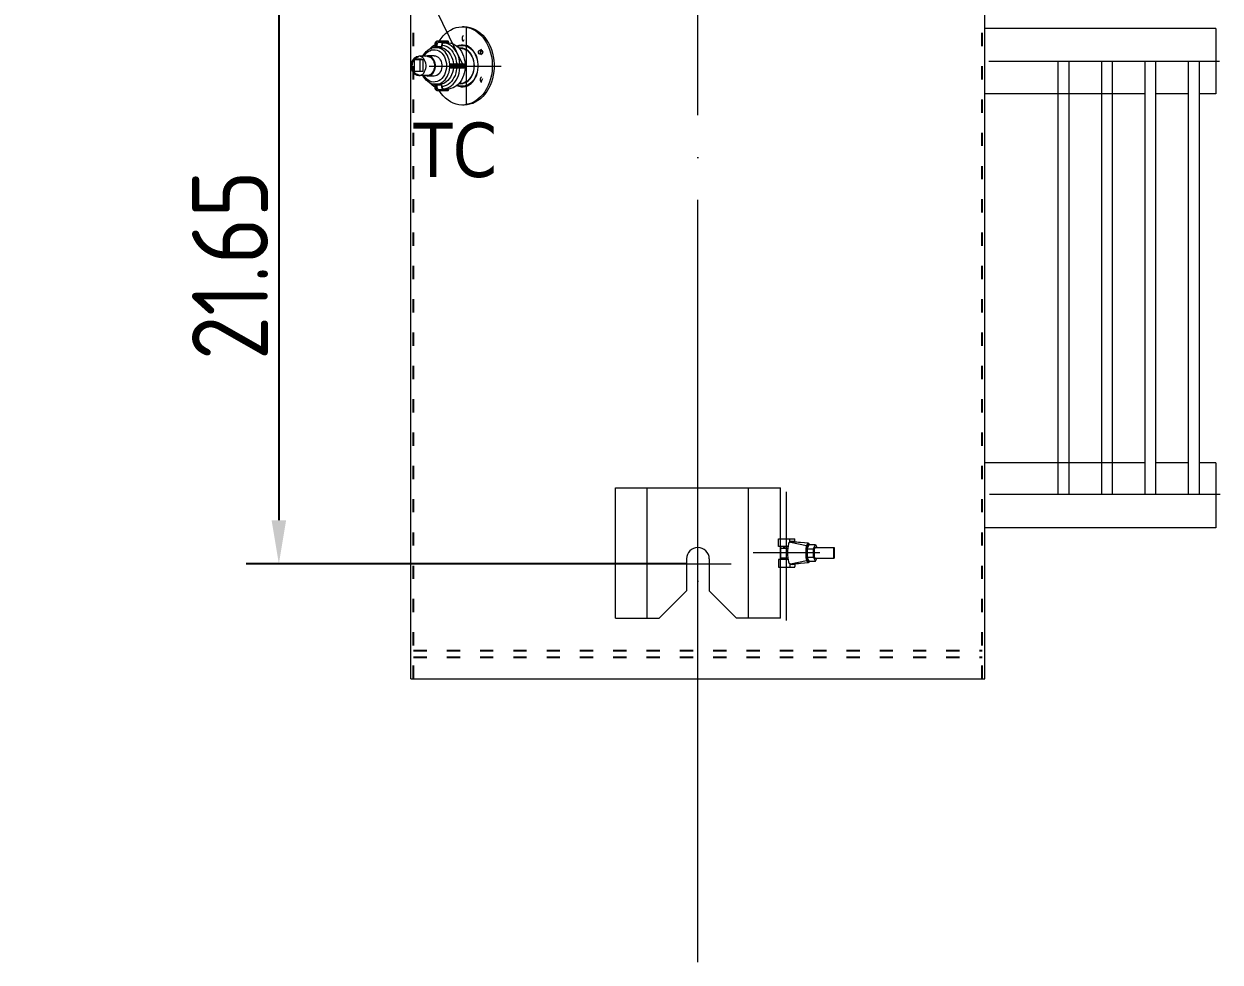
# Model space of a CAD drawing. Header units: millimetres. Extents: x 104833 to 218395, y -330386 to -125668.
# Drawn here: x 106715 to 107817, y -127937 to -127073 of the extents above; entities that cross this region are included whole.
import ezdxf

# ---------------------------------------------------------------- set-up
doc = ezdxf.new("R2010")
doc.units = ezdxf.units.MM
doc.header["$LTSCALE"] = 13
for name, pattern in [('1 实线', [0]), ('ACAD_ISO03W100', [1.18, 0.47, -0.71]), ('ACAD_ISO04W100', [30, 24, -3, 0, -3]), ('CENTER', [50.8, 31.75, -6.35, 6.35, -6.35])]:
    doc.linetypes.add(name, pattern=pattern)
doc.layers.get('0').update_dxf_attribs({"color": 1, "linetype": 'CENTER'})
for name, color, linetype in [('CORE', 5, 'Continuous'), ('PDF_Visible (ANSI)', 7, 'Continuous'), ('PDF_Visible Narrow (ANSI)', 7, 'Continuous'), ('粗实线', 4, 'Continuous')]:
    doc.layers.add(name, color=color, linetype=linetype)
doc.layers.add('标注、文本', color=3, linetype='Continuous', lineweight=25)
doc.layers.add('铁心', color=3, linetype='Continuous', lineweight=0)
doc.styles.get("Standard").update_dxf_attribs({"font": 'gbenor.shx', "bigfont": 'gbcbig.shx'})
doc.styles.add('Tahoma$001', font='tahoma.ttf', dxfattribs={"height": 2.159784})
doc.dimstyles.new('1-15', dxfattribs={"dimscale": 20, "dimtxt": 3.5, "dimasz": 2, "dimexe": 1.5, "dimexo": 0.5, "dimgap": 0.5, "dimtad": 1, "dimtoh": 1, "dimdec": 1, "dimdsep": 46, "dimtxsty": 'Standard', "dimcen": 2.5, "dimclrd": 3, "dimclre": 3, "dimclrt": 3, "dimadec": 0, "dimazin": 2, "dimtfac": 1, "dimtdec": 1, "dimtmove": 0, "dimatfit": 2, "dimfxl": 1, "dimarcsym": 0})

# ---------------------------------------------------------------- blocks, each defined once
blk = doc.blocks.new('*D523')
at = {"layer": 'Defpoints', "color": 0, "transparency": 16777216}
for p in [(107335.9, -127020.3), (106949.9, -127570.3), (107335.9, -127570.3)]:
    blk.add_point(p, dxfattribs=at)
at = {"layer": '标注、文本', "color": 3, "lineweight": -2, "transparency": 16777216}
for p, q in [((107325.9, -127020.3), (106919.9, -127020.3)), ((106949.9, -127060.3), (106949.9, -127530.3)), ((107325.9, -127570.3), (106919.9, -127570.3))]:
    blk.add_line(p, q, dxfattribs=at)
at = {"layer": '标注、文本', "color": 3, "transparency": 16777216}
for points in [[(106943.2, -127060.3), (106956.6, -127060.3), (106949.9, -127020.3)], [(106943.2, -127530.3), (106956.6, -127530.3), (106949.9, -127570.3)]]:
    blk.add_solid(points, dxfattribs=at)
at = {"layer": '标注、文本', "color": 3, "transparency": 16777216, "insert": (106904.9, -127295.3), "char_height": 70, "attachment_point": 5, "rotation": 90}
blk.add_mtext('21.65', dxfattribs=at)

msp = doc.modelspace()

# ---------------------------------------------------------------- linework, layer by layer
at = {"color": 7, "linetype": '1 实线', "lineweight": 0}
for p, q in [((107071.39, -127676.33), (107071.39, -126947.2)), ((107600.39, -127676.33), (107600.39, -126947.2)), ((107812.89, -127077.35), (107600.39, -127077.35)), ((107812.89, -127077.35), (107812.89, -127137.35)), ((107667.89, -127506.54), (107667.89, -127107.55)), ((107677.89, -127107.55), (107667.89, -127107.55)), ((107677.89, -127506.54), (107677.89, -127107.55)), ((107707.89, -127506.54), (107707.89, -127107.55)), ((107717.89, -127107.55), (107707.89, -127107.55)), ((107717.89, -127506.54), (107717.89, -127107.55)), ((107747.89, -127506.54), (107747.89, -127107.55)), ((107757.89, -127107.55), (107747.89, -127107.55)), ((107757.89, -127506.54), (107757.89, -127107.55)), ((107787.89, -127506.54), (107787.89, -127107.55)), ((107797.89, -127107.55), (107787.89, -127107.55)), ((107797.89, -127506.54), (107797.89, -127107.55)), ((107747.89, -127137.35), (107600.39, -127137.35)), ((107787.89, -127137.35), (107757.89, -127137.35)), ((107812.89, -127137.35), (107797.89, -127137.35)), ((107747.89, -127477.35), (107600.39, -127477.35)), ((107787.89, -127477.35), (107757.89, -127477.35)), ((107812.89, -127477.35), (107797.89, -127477.35)), ((107812.89, -127477.35), (107812.89, -127537.35)), ((107259.88, -127500.33), (107411.89, -127500.33)), ((107259.88, -127620.33), (107259.88, -127500.33)), ((107289.21, -127620.33), (107289.21, -127500.33)), ((107382.56, -127620.33), (107382.56, -127500.33)), ((107411.89, -127620.33), (107411.89, -127500.33)), ((107677.89, -127506.54), (107667.89, -127506.54)), ((107717.89, -127506.54), (107707.89, -127506.54)), ((107757.89, -127506.54), (107747.89, -127506.54)), ((107797.89, -127506.54), (107787.89, -127506.54)), ((107812.89, -127537.35), (107600.39, -127537.35)), ((107325.39, -127565.83), (107325.39, -127595.33)), ((107346.39, -127565.83), (107346.39, -127595.33)), ((107300.39, -127620.33), (107325.39, -127595.33)), ((107371.39, -127620.33), (107346.39, -127595.33)), ((107259.88, -127620.33), (107300.39, -127620.33)), ((107259.88, -127620.33), (107300.39, -127620.33)), ((107411.89, -127620.33), (107371.39, -127620.33)), ((107411.89, -127620.33), (107371.39, -127620.33)), ((107071.39, -127676.33), (107600.39, -127676.33))]:
    msp.add_line(p, q, dxfattribs=at)
msp.add_arc((107335.89, -127565.83), 10.5, 0, 180, dxfattribs=at)
at = {"layer": 'CORE', "color": 0, "linetype": 'ByBlock'}
msp.add_line((107461.58, -127565.17), (107461.58, -127555.48), dxfattribs=at)
at = {"layer": 'PDF_Visible (ANSI)', "lineweight": 13}
for points in [[(107097.62, -127088.9), (107099.4, -127086.36), (107101.3, -127083.94), (107103.46, -127081.91), (107105.75, -127080.01), (107108.16, -127078.61), (107110.57, -127077.34), (107113.11, -127076.45), (107115.78, -127075.94), (107118.45, -127075.69), (107121.11, -127075.82), (107123.78, -127076.2), (107126.32, -127076.96), (107128.86, -127078.1), (107131.27, -127079.5), (107133.56, -127081.15), (107135.72, -127083.06), (107137.75, -127085.34), (107139.66, -127087.88), (107141.31, -127090.55), (107142.7, -127093.47), (107143.97, -127096.52), (107144.99, -127099.69), (107145.75, -127103.12), (107146.26, -127106.42), (107146.51, -127109.98), (107146.51, -127113.41), (107146.26, -127116.84), (107145.75, -127120.27), (107144.99, -127123.57), (107143.97, -127126.74), (107142.7, -127129.79), (107141.31, -127132.71), (107139.66, -127135.51), (107137.75, -127137.92), (107135.72, -127140.21), (107133.56, -127142.11), (107131.27, -127143.89), (107128.86, -127145.29), (107126.32, -127146.3), (107123.78, -127147.06), (107121.11, -127147.57), (107118.45, -127147.7), (107115.78, -127147.44), (107113.11, -127146.81), (107110.57, -127145.92), (107108.16, -127144.78), (107105.75, -127143.25), (107103.46, -127141.48), (107101.3, -127139.32), (107099.4, -127137.03), (107097.62, -127134.49)], [(107120.61, -127075.69), (107123.27, -127075.82), (107125.94, -127076.32), (107128.48, -127077.09), (107130.89, -127078.23), (107133.31, -127079.63), (107135.59, -127081.4), (107137.75, -127083.31), (107139.66, -127085.6), (107141.56, -127088.14), (107143.09, -127090.8), (107144.61, -127093.6), (107145.75, -127096.64), (107146.77, -127099.82), (107147.4, -127103.12), (107147.91, -127106.55), (107148.17, -127109.98), (107148.17, -127113.41), (107147.91, -127116.84), (107147.4, -127120.14), (107146.77, -127123.44), (107145.75, -127126.62), (107144.61, -127129.66), (107143.09, -127132.59), (107141.56, -127135.25), (107139.66, -127137.67), (107137.75, -127139.95), (107135.59, -127141.98), (107133.31, -127143.63), (107130.89, -127145.03), (107128.48, -127146.17), (107125.94, -127147.06), (107123.27, -127147.44), (107120.61, -127147.7), (107118.96, -127147.7)], [(107120.61, -127075.69), (107118.96, -127075.69)], [(107095.84, -127088.9), (107095.33, -127088.9), (107094.83, -127089.15), (107094.44, -127089.53), (107094.06, -127089.91), (107093.94, -127090.29), (107093.68, -127090.8), (107093.68, -127091.31), (107093.56, -127091.82)], [(107093.56, -127091.82), (107093.56, -127094.23)], [(107096.6, -127088.9), (107095.84, -127088.9)], [(107106.26, -127089.79), (107106.13, -127089.28), (107105.87, -127089.02), (107105.62, -127088.9), (107096.6, -127088.9)], [(107106.26, -127089.91), (107106.26, -127089.79)], [(107106.51, -127090.42), (107106.38, -127090.29), (107106.26, -127089.91)], [(107106.51, -127090.42), (107108.41, -127090.68), (107110.32, -127091.44), (107112.1, -127092.33), (107113.75, -127093.47), (107115.4, -127094.87), (107116.8, -127096.52), (107118.07, -127098.42), (107119.21, -127100.45), (107120.1, -127102.74), (107120.73, -127105.03), (107121.24, -127107.44), (107121.5, -127109.98)], [(107119.84, -127083.94), (107119.21, -127084.45), (107118.83, -127085.09), (107118.7, -127085.85), (107118.7, -127086.74), (107118.83, -127087.63), (107119.21, -127088.26), (107119.84, -127088.77)], [(107120.61, -127087.88), (107119.21, -127088.26)], [(107078.82, -127120.52), (107078.06, -127120.52), (107077.43, -127120.39), (107076.79, -127120.14), (107076.03, -127119.89), (107075.52, -127119.5), (107074.89, -127119), (107074.38, -127118.49), (107073.87, -127117.85), (107072.98, -127116.58), (107072.35, -127115.06), (107071.97, -127113.41), (107071.84, -127111.63), (107071.97, -127109.98), (107072.35, -127108.33), (107072.98, -127106.8), (107073.36, -127106.04), (107073.87, -127105.41), (107074.38, -127104.9), (107074.89, -127104.26), (107075.52, -127103.88), (107076.03, -127103.5), (107076.79, -127103.12), (107077.43, -127102.99), (107078.06, -127102.87), (107078.82, -127102.74)], [(107086.44, -127102.74), (107078.82, -127102.74)], [(107082.63, -127102.74), (107083.52, -127101.22), (107084.54, -127099.69), (107085.68, -127098.3), (107087.08, -127097.15), (107088.48, -127096.26), (107090, -127095.5), (107091.52, -127094.87), (107093.17, -127094.61)], [(107084.79, -127102.74), (107085.81, -127102.49), (107086.95, -127102.36)], [(107092.92, -127102.36), (107094.19, -127102.49), (107095.46, -127102.99), (107096.6, -127103.76), (107097.75, -127104.77), (107098.64, -127106.04), (107099.27, -127107.44), (107099.78, -127109.09), (107100.03, -127110.74), (107100.03, -127112.52), (107099.78, -127114.17), (107099.27, -127115.82), (107098.64, -127117.22), (107097.75, -127118.62), (107096.6, -127119.63), (107095.46, -127120.39), (107094.19, -127120.77), (107092.92, -127121.03), (107086.95, -127121.03)], [(107092.92, -127102.36), (107086.95, -127102.36)], [(107089.11, -127095.88), (107090.13, -127094.74), (107091.14, -127093.85), (107092.41, -127092.96), (107093.56, -127092.2)], [(107093.56, -127094.23), (107093.56, -127094.49), (107093.43, -127094.61), (107093.3, -127094.61), (107093.17, -127094.61)], [(107117.05, -127095.37), (107115.78, -127095.37)], [(107136.61, -127096.52), (107136.1, -127097.03), (107135.59, -127097.79), (107135.47, -127098.55), (107135.47, -127099.44), (107135.59, -127100.2), (107136.1, -127100.96), (107136.61, -127101.47)], [(107078.57, -127103.76), (107077.43, -127103.88), (107076.28, -127104.39), (107075.27, -127105.03), (107074.25, -127106.04), (107073.49, -127107.31), (107072.98, -127108.58), (107072.6, -127110.11), (107072.47, -127111.63), (107072.6, -127113.15), (107072.98, -127114.68), (107073.49, -127116.08), (107074.25, -127117.22), (107075.27, -127118.23), (107076.28, -127119), (107077.43, -127119.38), (107078.57, -127119.63)], [(107076.03, -127106.17), (107074.51, -127106.17)], [(107074.51, -127106.17), (107074.51, -127116.58), (107082.89, -127116.58), (107082.89, -127106.17)], [(107076.03, -127105.03), (107081.24, -127105.03)], [(107080.22, -127105.03), (107080.22, -127106.17), (107076.03, -127106.17), (107076.03, -127105.03)], [(107079.84, -127106.17), (107079.84, -127116.58)], [(107081.24, -127105.03), (107081.24, -127106.17), (107080.22, -127106.17)], [(107082.89, -127106.17), (107081.24, -127106.17)], [(107121.5, -127113.41), (107121.24, -127115.82), (107120.73, -127118.23), (107120.1, -127120.65), (107119.21, -127122.81), (107118.07, -127124.84), (107116.8, -127126.74), (107115.4, -127128.39), (107113.75, -127129.79), (107112.1, -127131.06), (107110.32, -127131.95), (107108.41, -127132.59), (107106.51, -127132.97)], [(107109.94, -127110.36), (107108.16, -127110.36)], [(107108.16, -127113.03), (107109.94, -127113.03), (107112.99, -127113.03), (107122, -127113.03)], [(107109.94, -127110.36), (107112.99, -127110.36)], [(107122.64, -127111.12), (107122.64, -127110.74), (107122.38, -127110.49), (107122, -127110.36), (107112.99, -127110.36)], [(107121.88, -127110.36), (107121.62, -127110.23), (107121.5, -127109.98)], [(107121.5, -127113.41), (107121.62, -127113.15), (107121.88, -127113.03)], [(107122, -127113.03), (107122.38, -127112.9), (107122.64, -127112.52), (107122.64, -127112.14)], [(107122.64, -127112.14), (107122.64, -127111.12)], [(107086.44, -127120.52), (107078.82, -127120.52)], [(107093.17, -127128.65), (107091.52, -127128.39), (107090, -127127.89), (107088.48, -127127.12), (107087.08, -127126.11), (107085.68, -127124.97), (107084.54, -127123.7), (107083.52, -127122.17), (107082.63, -127120.52)], [(107086.95, -127121.03), (107085.81, -127120.9), (107084.79, -127120.52)], [(107136.61, -127121.92), (107136.1, -127122.43), (107135.59, -127123.06), (107135.47, -127123.82), (107135.47, -127124.71), (107135.59, -127125.6), (107136.1, -127126.24), (107136.61, -127126.74)], [(107093.56, -127131.19), (107092.41, -127130.43), (107091.14, -127129.54), (107090.13, -127128.52), (107089.11, -127127.51)], [(107093.56, -127129.03), (107093.56, -127128.9), (107093.43, -127128.78), (107093.3, -127128.65), (107093.17, -127128.65)], [(107093.56, -127129.03), (107093.56, -127131.44), (107093.56, -127131.95), (107093.68, -127132.46), (107093.94, -127132.97), (107094.06, -127133.47), (107094.44, -127133.86), (107094.83, -127134.11), (107095.33, -127134.36), (107095.84, -127134.49)], [(107095.84, -127134.49), (107096.6, -127134.49), (107105.62, -127134.49)], [(107105.62, -127134.49), (107105.87, -127134.36), (107106.13, -127133.98), (107106.26, -127133.6)], [(107106.26, -127133.35), (107106.38, -127133.09), (107106.51, -127132.97)], [(107106.26, -127133.6), (107106.26, -127133.35)], [(107117.05, -127128.01), (107115.78, -127128.01)], [(107410.02, -127554.39), (107410.02, -127547.2), (107420.49, -127547.2)], [(107419.08, -127554.39), (107410.02, -127554.39)], [(107411.89, -127554.39), (107411.89, -127566.27)], [(107412.05, -127555.8), (107412.05, -127554.39)], [(107415.18, -127555.8), (107415.18, -127554.39)], [(107415.64, -127555.8), (107415.64, -127554.39)], [(107417.21, -127555.8), (107417.21, -127554.39)], [(107420.02, -127570.17), (107419.55, -127568.61), (107419.24, -127566.73), (107418.93, -127564.7), (107418.77, -127562.52), (107418.77, -127560.33), (107418.77, -127558.14), (107418.93, -127555.95), (107419.24, -127553.92), (107419.55, -127552.05), (107420.02, -127550.48)], [(107420.02, -127550.48), (107420.49, -127550.64)], [(107420.8, -127549.55), (107420.49, -127550.64), (107420.49, -127547.2), (107425.18, -127547.2)], [(107421.11, -127550.33), (107420.96, -127550.17), (107420.8, -127550.02), (107420.8, -127549.55)], [(107421.11, -127550.33), (107436.11, -127553.45), (107435.8, -127554.55), (107435.49, -127556.11), (107435.33, -127557.67), (107435.33, -127559.39), (107435.33, -127561.27), (107435.33, -127562.98), (107435.49, -127564.55), (107435.8, -127566.11), (107436.11, -127567.36)], [(107424.55, -127549.55), (107424.71, -127549.86), (107424.86, -127550.02), (107425.02, -127550.17), (107425.33, -127550.33)], [(107425.33, -127547.67), (107425.33, -127547.36), (107425.18, -127547.2)], [(107437.68, -127551.42), (107434.08, -127551.11), (107430.49, -127550.8), (107428.61, -127550.64), (107427.05, -127550.48), (107426.27, -127550.48), (107425.64, -127550.33), (107425.18, -127550.33), (107425.18, -127550.33)], [(107425.33, -127550.33), (107425.33, -127547.67)], [(107425.49, -127550.33), (107425.33, -127550.33)], [(107437.52, -127552.52), (107437.05, -127552.67), (107436.74, -127553.3), (107436.27, -127554.23), (107435.96, -127555.48), (107435.8, -127556.89), (107435.64, -127558.61), (107435.49, -127560.33), (107435.64, -127562.05), (107435.8, -127563.77), (107435.96, -127565.17), (107436.27, -127566.42), (107436.74, -127567.36), (107437.05, -127567.98), (107437.52, -127568.14), (107438.14, -127568.14)], [(107438.77, -127552.67), (107438.3, -127551.89), (107437.83, -127551.58), (107437.36, -127551.42), (107436.89, -127551.73), (107436.58, -127552.36), (107436.11, -127553.45)], [(107438.61, -127567.98), (107438.14, -127568.14), (107437.68, -127567.98), (107437.21, -127567.52), (107436.89, -127566.58), (107436.58, -127565.33), (107436.27, -127563.77), (107436.11, -127562.05), (107436.11, -127560.33), (107436.11, -127558.61), (107436.27, -127556.89), (107436.58, -127555.33), (107436.89, -127554.08), (107437.21, -127553.14), (107437.68, -127552.67), (107438.14, -127552.52), (107438.61, -127552.67)], [(107438.3, -127552.67), (107437.99, -127552.83), (107437.52, -127553.3), (107437.21, -127554.08), (107436.89, -127555.17), (107436.58, -127556.42), (107436.43, -127557.98), (107436.43, -127559.55), (107436.43, -127561.11), (107436.43, -127562.67), (107436.58, -127564.23), (107436.89, -127565.48), (107437.21, -127566.58), (107437.52, -127567.36), (107437.99, -127567.83), (107438.3, -127567.98)], [(107436.58, -127556.42), (107438.3, -127552.67), (107444.24, -127552.67), (107445.33, -127555.48)], [(107436.58, -127564.23), (107436.58, -127556.42), (107442.52, -127556.42), (107444.24, -127552.67)], [(107437.52, -127552.52), (107438.14, -127552.52)], [(107412.05, -127555.8), (107419.08, -127555.8)], [(107412.05, -127564.86), (107412.05, -127566.27)], [(107412.05, -127564.86), (107419.08, -127564.86)], [(107415.18, -127564.86), (107415.18, -127566.27)], [(107415.64, -127564.86), (107415.64, -127566.27)], [(107417.21, -127564.86), (107417.21, -127566.27)], [(107438.3, -127567.98), (107436.58, -127564.23), (107442.52, -127564.23), (107442.52, -127556.42)], [(107438.3, -127567.98), (107444.24, -127567.98), (107445.33, -127565.17)], [(107444.24, -127567.98), (107442.52, -127564.23)], [(107444.24, -127555.48), (107443.77, -127555.64), (107443.46, -127556.27), (107443.14, -127557.2), (107442.99, -127558.3), (107442.99, -127559.7), (107442.99, -127560.95), (107442.99, -127562.36), (107443.14, -127563.61), (107443.46, -127564.39), (107443.77, -127565.02), (107444.24, -127565.17), (107461.58, -127565.17)], [(107444.24, -127555.48), (107461.58, -127555.48)], [(107419.08, -127566.27), (107410.02, -127566.27), (107410.02, -127573.45)], [(107410.02, -127573.45), (107420.49, -127573.45)], [(107420.49, -127570.02), (107420.02, -127570.17)], [(107420.8, -127571.11), (107420.49, -127570.02)], [(107420.49, -127570.02), (107420.49, -127573.45), (107425.18, -127573.45)], [(107420.8, -127571.11), (107420.8, -127570.95), (107420.8, -127570.64), (107420.96, -127570.48), (107421.11, -127570.33)], [(107421.11, -127570.33), (107436.11, -127567.36)], [(107425.33, -127570.33), (107425.02, -127570.48), (107424.86, -127570.64), (107424.55, -127571.11)], [(107425.18, -127570.33), (107425.64, -127570.33), (107426.27, -127570.17), (107427.05, -127570.17), (107428.61, -127570.02), (107430.49, -127569.86), (107434.08, -127569.55), (107437.68, -127569.23)], [(107425.18, -127573.45), (107425.33, -127573.3), (107425.33, -127572.98)], [(107425.33, -127570.33), (107425.33, -127572.98)], [(107425.33, -127570.33), (107425.49, -127570.33)], [(107436.11, -127567.36), (107436.58, -127568.3), (107436.89, -127568.92), (107437.36, -127569.23), (107437.83, -127569.23), (107438.3, -127568.77), (107438.77, -127567.98)]]:
    msp.add_lwpolyline(points, dxfattribs=at)
msp.add_circle((107135.72, -127098.99), 2.03, dxfattribs=at)
at = {"layer": 'PDF_Visible Narrow (ANSI)', "lineweight": 13}
for points in [[(107093.56, -127091.82), (107093.94, -127091.82)], [(107093.94, -127094.23), (107093.94, -127091.82), (107093.94, -127090.93), (107094.32, -127090.17), (107094.7, -127089.41), (107095.21, -127089.02), (107095.84, -127088.9)], [(107093.94, -127091.82), (107094.57, -127091.82)], [(107097.24, -127089.79), (107097.11, -127089.28), (107096.86, -127089.02), (107096.6, -127088.9), (107095.97, -127089.02), (107095.46, -127089.41), (107094.95, -127090.17), (107094.7, -127090.93), (107094.57, -127091.82)], [(107095.84, -127094.23), (107095.84, -127091.82), (107094.57, -127091.82), (107094.57, -127094.23)], [(107095.84, -127091.82), (107095.97, -127091.06), (107096.22, -127090.29), (107096.73, -127089.91), (107097.24, -127089.79)], [(107097.24, -127089.79), (107106.26, -127089.79)], [(107101.43, -127089.91), (107101.18, -127090.04), (107100.79, -127090.17), (107100.54, -127090.42), (107100.29, -127090.68), (107100.03, -127091.06), (107099.91, -127091.56), (107099.91, -127092.07), (107099.78, -127092.58), (107099.78, -127093.22), (107099.52, -127093.72), (107099.14, -127094.1), (107098.76, -127094.23), (107098.76, -127094.49), (107099.02, -127094.61)], [(107099.02, -127094.61), (107099.52, -127094.49), (107100.03, -127094.1), (107100.29, -127093.34), (107100.41, -127092.58), (107100.54, -127091.69), (107100.79, -127091.06), (107101.18, -127090.55), (107101.81, -127090.42), (107106.51, -127090.42)], [(107101.43, -127089.91), (107101.56, -127090.29), (107101.81, -127090.42)], [(107106.26, -127089.91), (107101.43, -127089.91)], [(107116.67, -127109.98), (107116.42, -127107.44), (107115.91, -127105.03), (107115.27, -127102.74), (107114.38, -127100.45), (107113.24, -127098.42), (107111.97, -127096.52), (107110.57, -127094.87), (107108.92, -127093.47), (107107.27, -127092.33), (107105.49, -127091.44), (107103.72, -127090.68), (107101.81, -127090.42)], [(107078.82, -127120.52), (107079.97, -127120.39), (107081.24, -127119.89), (107082.38, -127119.25), (107083.4, -127118.23), (107084.16, -127116.96), (107084.79, -127115.57), (107085.3, -127114.04), (107085.55, -127112.52), (107085.55, -127110.87), (107085.3, -127109.22), (107084.79, -127107.69), (107084.16, -127106.3), (107083.4, -127105.15), (107082.38, -127104.14), (107081.24, -127103.38), (107079.97, -127102.99), (107078.82, -127102.74)], [(107083.65, -127102.74), (107084.79, -127101.09), (107086.06, -127099.69), (107087.46, -127098.55), (107088.98, -127097.66), (107090.63, -127097.03), (107092.29, -127096.77), (107093.94, -127096.77), (107095.71, -127097.15), (107097.24, -127097.79), (107098.76, -127098.8), (107100.16, -127100.07), (107101.3, -127101.6), (107102.45, -127103.38), (107103.21, -127105.28), (107103.84, -127107.31), (107104.22, -127109.47), (107104.35, -127111.63), (107104.22, -127113.79), (107103.84, -127115.95), (107103.21, -127118.11), (107102.45, -127120.01), (107101.3, -127121.66), (107100.16, -127123.19), (107098.76, -127124.46), (107097.24, -127125.47), (107095.71, -127126.11), (107093.94, -127126.49), (107092.29, -127126.62), (107090.63, -127126.24), (107088.98, -127125.73), (107087.46, -127124.84), (107086.06, -127123.7), (107084.79, -127122.17), (107083.65, -127120.52)], [(107085.17, -127120.52), (107085.94, -127120.65), (107086.7, -127120.77), (107087.46, -127120.65), (107088.35, -127120.52), (107088.98, -127120.27), (107089.75, -127119.89), (107090.51, -127119.38), (107091.14, -127118.74), (107091.65, -127118.11), (107092.16, -127117.35), (107092.67, -127116.46), (107093.05, -127115.57), (107093.3, -127114.68), (107093.56, -127113.66), (107093.68, -127112.65), (107093.68, -127111.63), (107093.68, -127110.61), (107093.56, -127109.6), (107093.3, -127108.58), (107093.05, -127107.69), (107092.67, -127106.8), (107092.16, -127105.92), (107091.65, -127105.15), (107091.14, -127104.52), (107090.51, -127103.88), (107089.75, -127103.5), (107088.98, -127103.12), (107088.35, -127102.74), (107087.46, -127102.61), (107086.7, -127102.61), (107085.94, -127102.61), (107085.17, -127102.74)], [(107086.44, -127102.74), (107087.21, -127102.87), (107087.84, -127102.99), (107088.48, -127103.12), (107089.11, -127103.5), (107089.75, -127103.88), (107090.25, -127104.26), (107090.76, -127104.77), (107091.27, -127105.41), (107091.78, -127106.04), (107092.16, -127106.68), (107092.54, -127107.44), (107092.79, -127108.2), (107093.05, -127109.09), (107093.17, -127109.98), (107093.3, -127110.74), (107093.3, -127111.63), (107093.3, -127112.52), (107093.17, -127113.41), (107093.05, -127114.17), (107092.79, -127115.06), (107092.54, -127115.82), (107092.16, -127116.58), (107091.78, -127117.22), (107091.27, -127117.98), (107090.76, -127118.49), (107090.25, -127119), (107089.75, -127119.5), (107089.11, -127119.89), (107088.48, -127120.14), (107087.84, -127120.39), (107087.21, -127120.52), (107086.44, -127120.52)], [(107086.95, -127121.03), (107088.35, -127120.77), (107089.62, -127120.39), (107090.76, -127119.63), (107091.78, -127118.62), (107092.67, -127117.22), (107093.43, -127115.82), (107093.81, -127114.17), (107094.06, -127112.52), (107094.06, -127110.74), (107093.81, -127109.09), (107093.43, -127107.44), (107092.67, -127106.04), (107091.78, -127104.77), (107090.76, -127103.76), (107089.62, -127102.99), (107088.35, -127102.49), (107086.95, -127102.36)], [(107092.03, -127094.87), (107093.56, -127093.85)], [(107093.17, -127094.61), (107093.43, -127094.61), (107093.68, -127094.61), (107094.44, -127094.61), (107094.83, -127094.61), (107095.33, -127094.61)], [(107093.56, -127094.49), (107093.56, -127094.23), (107093.68, -127094.23), (107093.94, -127094.23)], [(107094.44, -127094.61), (107094.57, -127094.49), (107094.57, -127094.23), (107093.94, -127094.23), (107093.81, -127094.49), (107093.68, -127094.61)], [(107095.33, -127094.23), (107094.95, -127094.23), (107094.57, -127094.23)], [(107098.76, -127094.23), (107095.84, -127094.23), (107095.59, -127094.23), (107095.33, -127094.23), (107095.33, -127094.49), (107095.33, -127094.61)], [(107107.27, -127110.23), (107107.02, -127108.07), (107106.64, -127106.04), (107106, -127104.01), (107105.11, -127102.11), (107104.1, -127100.33), (107102.95, -127098.8), (107101.56, -127097.53), (107100.16, -127096.39), (107098.64, -127095.5), (107096.98, -127094.99), (107095.33, -127094.61)], [(107095.33, -127094.61), (107095.71, -127094.61), (107096.1, -127094.61)], [(107095.84, -127094.23), (107095.97, -127094.49), (107096.1, -127094.61)], [(107096.1, -127094.61), (107099.02, -127094.61)], [(107099.02, -127094.61), (107100.79, -127095.12), (107102.45, -127095.76), (107104.1, -127096.77), (107105.62, -127098.04), (107106.89, -127099.57), (107108.16, -127101.34), (107109.05, -127103.25), (107109.81, -127105.41), (107110.45, -127107.69), (107110.7, -127109.98)], [(107099.78, -127092.58), (107100.41, -127092.58)], [(107100.41, -127092.58), (107102.19, -127092.96), (107103.97, -127093.6), (107105.75, -127094.49), (107107.27, -127095.76), (107108.8, -127097.28), (107110.07, -127098.93), (107111.21, -127100.84), (107112.22, -127102.99), (107112.86, -127105.15), (107113.37, -127107.57), (107113.75, -127109.85)], [(107114, -127129.66), (107115.78, -127130.43), (107117.69, -127130.81), (107119.72, -127130.81), (107121.62, -127130.55), (107123.53, -127129.92), (107125.31, -127129.03), (107126.96, -127127.76), (107128.61, -127126.24), (107129.88, -127124.46), (107131.15, -127122.43), (107132.16, -127120.27), (107132.8, -127117.85), (107133.31, -127115.44), (107133.56, -127112.9), (107133.56, -127110.36), (107133.31, -127107.82), (107132.8, -127105.41), (107132.16, -127103.12), (107131.15, -127100.84), (107129.88, -127098.93), (107128.61, -127097.15), (107126.96, -127095.63), (107125.31, -127094.36), (107123.53, -127093.34), (107121.62, -127092.83), (107119.72, -127092.45), (107117.69, -127092.58), (107115.78, -127092.83), (107114, -127093.6)], [(107114.26, -127093.85), (107116.03, -127093.22), (107117.94, -127092.83), (107119.84, -127092.83), (107121.62, -127093.22), (107123.53, -127093.85), (107125.18, -127094.74), (107126.83, -127096.01), (107128.35, -127097.53), (107129.75, -127099.18), (107130.89, -127101.22), (107131.78, -127103.38), (107132.54, -127105.66), (107132.93, -127107.95), (107133.18, -127110.49), (107133.18, -127112.9), (107132.93, -127115.31), (107132.54, -127117.73), (107131.78, -127120.01), (107130.89, -127122.17), (107129.75, -127124.08), (107128.35, -127125.85), (107126.83, -127127.25), (107125.18, -127128.52), (107123.53, -127129.54), (107121.62, -127130.17), (107119.84, -127130.43), (107117.94, -127130.43), (107116.03, -127130.17), (107114.26, -127129.54)], [(107115.78, -127128.01), (107117.56, -127128.14), (107119.34, -127127.89), (107120.99, -127127.38), (107122.64, -127126.62), (107124.29, -127125.47), (107125.69, -127123.95), (107126.96, -127122.3), (107127.97, -127120.52), (107128.86, -127118.49), (107129.5, -127116.2), (107129.88, -127113.92), (107130, -127111.63), (107129.88, -127109.34), (107129.5, -127107.06), (107128.86, -127104.9), (107127.97, -127102.87), (107126.96, -127100.96), (107125.69, -127099.31), (107124.29, -127097.91), (107122.64, -127096.77), (107120.99, -127095.88), (107119.34, -127095.37), (107117.56, -127095.25), (107115.78, -127095.37)], [(107117.05, -127095.37), (107118.83, -127095.5), (107120.61, -127096.01), (107122.26, -127096.77), (107123.91, -127097.91), (107125.31, -127099.31), (107126.58, -127100.96), (107127.59, -127102.87), (107128.48, -127104.9), (107129.12, -127107.06), (107129.5, -127109.34), (107129.62, -127111.63), (107129.5, -127113.92), (107129.12, -127116.2), (107128.48, -127118.49), (107127.59, -127120.52), (107126.58, -127122.3), (107125.31, -127123.95), (107123.91, -127125.35), (107122.26, -127126.49), (107120.61, -127127.25), (107118.83, -127127.76), (107117.05, -127128.01)], [(107135.97, -127097.15), (107136.86, -127098.42), (107137.62, -127099.95)], [(107093.3, -127111.63), (107093.68, -127111.63)], [(107095.33, -127128.65), (107096.98, -127128.39), (107098.64, -127127.76), (107100.16, -127126.87), (107101.56, -127125.85), (107102.95, -127124.46), (107104.1, -127122.93), (107105.11, -127121.16), (107106, -127119.38), (107106.64, -127117.35), (107107.02, -127115.19), (107107.27, -127113.03)], [(107110.7, -127113.41), (107110.45, -127115.69), (107109.81, -127117.85), (107109.05, -127120.01), (107108.16, -127121.92), (107106.89, -127123.7), (107105.62, -127125.22), (107104.1, -127126.49), (107102.45, -127127.51), (107100.79, -127128.27), (107099.02, -127128.65)], [(107113.75, -127113.41), (107113.37, -127115.82), (107112.86, -127118.11), (107112.22, -127120.39), (107111.21, -127122.43), (107110.07, -127124.33), (107108.8, -127126.11), (107107.27, -127127.51), (107105.75, -127128.78), (107103.97, -127129.79), (107102.19, -127130.43), (107100.41, -127130.81)], [(107101.81, -127132.97), (107103.72, -127132.59), (107105.49, -127131.95), (107107.27, -127131.06), (107108.92, -127129.79), (107110.57, -127128.39), (107111.97, -127126.74), (107113.24, -127124.84), (107114.38, -127122.81), (107115.27, -127120.65), (107115.91, -127118.23), (107116.42, -127115.82), (107116.67, -127113.41)], [(107107.27, -127110.23), (107107.14, -127110.61), (107107.02, -127111.25), (107107.02, -127112.14), (107107.14, -127112.65), (107107.27, -127113.03)], [(107107.02, -127112.14), (107107.4, -127112.14), (107107.65, -127112.14), (107107.65, -127111.12), (107107.4, -127111.12), (107107.02, -127111.25)], [(107108.16, -127113.03), (107107.91, -127112.9), (107107.78, -127112.77), (107107.53, -127112.9), (107107.27, -127113.03)], [(107107.27, -127113.03), (107107.53, -127113.28), (107107.78, -127113.41)], [(107107.65, -127111.12), (107109.43, -127111.12), (107109.56, -127110.74), (107109.68, -127110.49), (107109.94, -127110.36)], [(107107.65, -127111.12), (107107.65, -127110.87), (107107.78, -127110.49)], [(107107.78, -127112.77), (107107.65, -127112.52), (107107.65, -127112.14)], [(107109.94, -127113.03), (107109.68, -127112.9), (107109.56, -127112.52), (107109.43, -127112.14), (107107.65, -127112.14)], [(107111.08, -127110.36), (107110.83, -127110.23), (107110.7, -127109.98), (107107.78, -127109.98)], [(107108.16, -127113.03), (107107.91, -127113.15), (107107.78, -127113.41)], [(107107.78, -127113.41), (107110.7, -127113.41)], [(107109.43, -127111.12), (107113.62, -127111.12)], [(107109.43, -127111.12), (107109.43, -127112.14)], [(107109.43, -127112.14), (107113.62, -127112.14)], [(107113.49, -127110.36), (107113.62, -127110.23), (107113.75, -127109.85), (107112.99, -127109.85), (107112.1, -127109.98), (107111.34, -127109.98), (107110.7, -127109.98)], [(107111.08, -127113.03), (107110.83, -127113.15), (107110.7, -127113.41)], [(107110.7, -127113.41), (107111.34, -127113.41), (107112.1, -127113.41), (107112.99, -127113.41), (107113.75, -127113.41), (107114.38, -127113.41), (107115.27, -127113.41), (107116.03, -127113.41), (107116.67, -127113.41), (107121.5, -127113.41)], [(107113.62, -127111.12), (107113.49, -127110.74), (107113.37, -127110.49), (107112.99, -127110.36)], [(107112.99, -127113.03), (107113.37, -127112.9), (107113.49, -127112.52), (107113.62, -127112.14)], [(107113.49, -127113.03), (107113.62, -127113.15), (107113.75, -127113.41)], [(107113.62, -127111.12), (107122.64, -127111.12)], [(107113.62, -127112.14), (107113.62, -127111.12)], [(107122.64, -127112.14), (107113.62, -127112.14)], [(107117.05, -127110.36), (107116.8, -127110.23), (107116.67, -127109.98), (107116.03, -127109.98), (107115.27, -127109.98), (107114.38, -127109.85), (107113.75, -127109.85)], [(107121.5, -127109.98), (107116.67, -127109.98)], [(107117.05, -127113.03), (107116.8, -127113.15), (107116.67, -127113.41)], [(107137.62, -127123.44), (107136.86, -127124.84), (107135.97, -127126.24)], [(107093.56, -127129.54), (107092.03, -127128.52)], [(107095.33, -127128.65), (107094.83, -127128.65), (107094.44, -127128.65), (107093.68, -127128.65), (107093.43, -127128.65), (107093.17, -127128.65)], [(107093.56, -127129.03), (107093.56, -127128.9)], [(107093.56, -127129.03), (107093.68, -127129.16), (107093.94, -127129.16)], [(107093.56, -127131.44), (107093.94, -127131.44), (107093.94, -127129.16)], [(107093.68, -127128.65), (107093.81, -127128.78), (107093.94, -127129.16), (107094.57, -127129.16), (107094.57, -127128.78), (107094.44, -127128.65)], [(107095.84, -127134.49), (107095.21, -127134.24), (107094.7, -127133.86), (107094.32, -127133.22), (107093.94, -127132.33), (107093.94, -127131.44)], [(107094.57, -127131.44), (107093.94, -127131.44)], [(107094.57, -127129.16), (107094.95, -127129.16), (107095.33, -127129.03)], [(107094.57, -127129.16), (107094.57, -127131.44), (107095.84, -127131.44)], [(107094.57, -127131.44), (107094.7, -127132.33), (107094.95, -127133.22), (107095.46, -127133.86), (107095.97, -127134.24), (107096.6, -127134.49), (107096.86, -127134.36), (107097.11, -127133.98), (107097.24, -127133.6)], [(107095.84, -127129.03), (107098.76, -127129.03)], [(107095.84, -127131.44), (107095.84, -127129.03)], [(107097.24, -127133.6), (107096.73, -127133.47), (107096.22, -127132.97), (107095.97, -127132.2), (107095.84, -127131.44)], [(107098.76, -127129.03), (107098.76, -127128.78), (107099.02, -127128.65), (107096.1, -127128.65)], [(107106.26, -127133.6), (107097.24, -127133.6)], [(107098.76, -127129.03), (107099.14, -127129.16), (107099.52, -127129.54), (107099.78, -127130.17), (107099.78, -127130.81), (107099.78, -127131.32), (107099.91, -127131.7), (107100.03, -127132.2), (107100.29, -127132.59), (107100.54, -127132.97), (107100.79, -127133.09), (107101.18, -127133.35), (107101.43, -127133.35), (107101.56, -127133.09), (107101.81, -127132.97), (107101.18, -127132.71), (107100.79, -127132.33), (107100.54, -127131.57), (107100.41, -127130.81)], [(107099.78, -127130.81), (107100.41, -127130.81), (107100.29, -127129.92), (107100.03, -127129.28), (107099.52, -127128.78), (107099.02, -127128.65)], [(107101.43, -127133.35), (107106.26, -127133.35)], [(107106.51, -127132.97), (107101.81, -127132.97)], [(107420.8, -127549.55), (107422.68, -127549.39), (107424.55, -127549.55)], [(107425.33, -127550.33), (107423.3, -127550.17), (107421.11, -127550.33)], [(107424.55, -127571.11), (107422.68, -127571.27), (107420.8, -127571.11)], [(107421.11, -127570.33), (107423.3, -127570.48), (107425.33, -127570.33)]]:
    msp.add_lwpolyline(points, dxfattribs=at)
for points in [[(107107.27, -127110.23), (107107.53, -127110.49), (107107.78, -127110.49), (107107.91, -127110.36), (107108.16, -127110.36), (107107.91, -127110.23), (107107.78, -127109.98), (107107.53, -127109.98)], [(107095.33, -127128.65), (107095.33, -127128.78), (107095.33, -127129.03), (107095.59, -127129.03), (107095.84, -127129.03), (107095.97, -127128.78), (107096.1, -127128.65), (107095.71, -127128.65)]]:
    msp.add_lwpolyline(points, close=True, dxfattribs=at)
at = {"layer": '标注、文本', "color": 1, "linetype": 'ACAD_ISO04W100', "lineweight": 15}
for p, q in [((107335.89, -127937.24), (107335.89, -126955.55)), ((107122.64, -127148), (107122.64, -127076.66)), ((107154.61, -127112.33), (107088.28, -127112.33)), ((107816.33, -127107.55), (107603.83, -127107.55)), ((107335.89, -127649.11), (107335.89, -127485.55)), ((107417.64, -127622.72), (107417.64, -127503.94)), ((107816.95, -127506.54), (107604.45, -127506.54)), ((107417.64, -127573.45), (107417.64, -127542.74)), ((107448.36, -127560.33), (107386.91, -127560.33)), ((107305.16, -127570.33), (107366.61, -127570.33))]:
    msp.add_line(p, q, dxfattribs=at)
at = {"layer": '粗实线', "color": 2, "linetype": 'ACAD_ISO03W100', "ltscale": 2}
for p, q in [((107073.89, -127676.33), (107073.89, -126947.2)), ((107597.89, -127676.33), (107597.89, -126947.2)), ((107073.89, -127650.33), (107597.89, -127650.33)), ((107073.89, -127656.33), (107597.89, -127656.33))]:
    msp.add_line(p, q, dxfattribs=at)
at = {"layer": '铁心'}
msp.add_lwpolyline([(107119.64, -127110.91), (106715.06, -126281.31), (106715.06, -126281.31)], dxfattribs=at)

# ---------------------------------------------------------------- texts
at = {"layer": '铁心', "lineweight": 13, "style": 'Tahoma$001'}
msp.add_text('TC', height=50, dxfattribs=at).set_placement((107073.89, -127213.95))

# ---------------------------------------------------------------- dimensions: what is measured, and where the dimension line sits
at = {"layer": '标注、文本'}
dim = msp.add_linear_dim(base=(106949.9, -127570.33), p1=(107335.89, -127020.33), p2=(107335.89, -127570.33), angle=90, text='21.65', dimstyle='1-15', dxfattribs=at)
dim.commit()
dim.dimension.update_dxf_attribs({"geometry": '*D523', "text_midpoint": (106904.9, -127295.33)})

doc.saveas('drawing.dxf')
